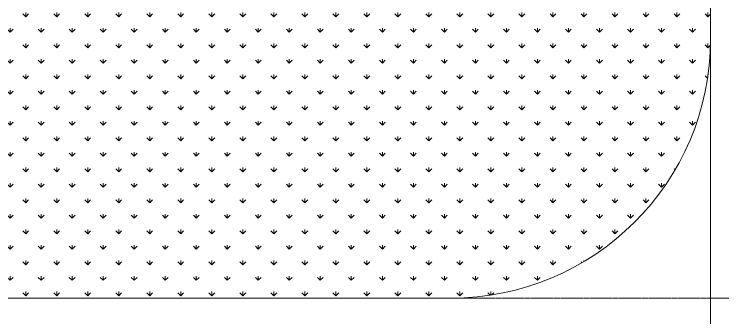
# Model space of a CAD drawing. Header units: millimetres. Extents: x -9564 to 494436, y -140371 to 4257.
# Drawn here: x 13633 to 17737, y -19966 to -18206 of the extents above; entities that cross this region are included whole.
import ezdxf

# ---------------------------------------------------------------- set-up
doc = ezdxf.new("R2010")
doc.units = ezdxf.units.MM
doc.header["$MEASUREMENT"] = 0
doc.linetypes.add('HIDDEN2', pattern=[0.1875, 0.125, -0.0625])
doc.layers.add('8', color=8, linetype='Continuous', lineweight=5)
doc.layers.add('AS', color=8, linetype='HIDDEN2', lineweight=5)

msp = doc.modelspace()

# ---------------------------------------------------------------- hatches: boundary and pattern name
at = {"layer": '8', "transparency": 33554687}
h = msp.add_hatch(dxfattribs=at)
h.set_pattern_fill('GRASS', color=256, scale=4.999999)
h.set_pattern_definition([(90, (-203801.84, -131192.86), (-89.802544, 89.802544), [23.812496, -155.79259]), (45, (-203801.84, -131192.86), (-89.802544, 89.802544), [23.812496, -103.18748]), (135, (-203801.84, -131192.86), (-89.802544, -89.802544), [23.812496, -103.18748])])
h.paths.add_polyline_path([(17666.8383, -17751.7039), (14662.5853, -17751.7039, -0.103332369), (14645.8598, -17799.9596, -0.042290331), (14632.0797, -17776.0786, 0.083296006), (14624.0324, -17751.7039), (13566.8391, -17751.7039), (13566.8391, -19851.7035), (16163.301, -19851.7035, 0.414903679), (17666.8383, -18343.1544)])

# ---------------------------------------------------------------- linework, layer by layer
msp.add_lwpolyline([(17666.8383, 48.2927), (17666.8383, -18351.7038, -0.413523783), (16161.8386, -19851.7035), (19.3415, -19851.7035)], format="xyb", dxfattribs=at)
at = {"layer": 'AS'}
for p, q in [((17666.8383, 780.7647), (17666.8383, -20640.0767)), ((17666.8383, 48.2927), (17666.8383, -22081.8927)), ((18717.3051, -19851.7035), (-1378.1599, -19851.7035))]:
    msp.add_line(p, q, dxfattribs=at)

doc.saveas('drawing.dxf')
